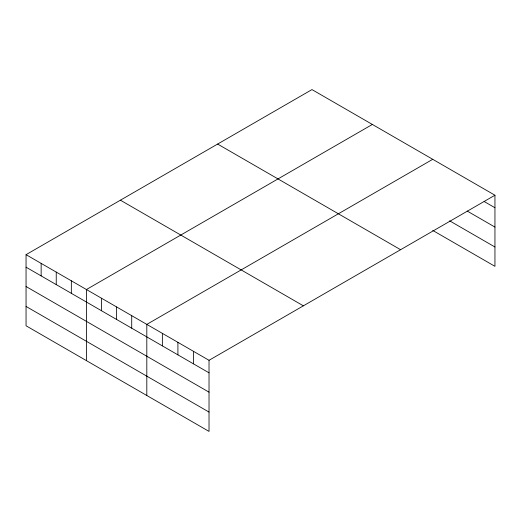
<?xml version="1.0" encoding="UTF-8"?>
<svg xmlns="http://www.w3.org/2000/svg" width="521" height="521" viewBox="0 0 521 521"><rect width="100%" height="100%" fill="white"/><g stroke="black" fill="none" stroke-linecap="round" stroke-linejoin="round"><path stroke-width="0.78" d="M432.736 230.419L494.95 266.335L494.95 195.225L311.975 89.586L26.05 254.665L26.05 325.775L209.025 431.414L209.025 360.304L26.05 254.665M372.359 124.447L86.434 289.526L86.434 360.636M432.736 159.309L146.811 324.388L146.811 395.498M209.025 360.304L494.95 195.225M484.133 201.497L494.95 207.742M467.226 211.07L494.95 227.078M449.643 220.839L494.95 247M217.622 144.063L400.597 249.702M120.403 200.188L303.378 305.827M26.05 267.182L209.025 372.821M26.05 286.517L209.025 392.157M26.05 306.439L209.025 412.078M193.467 351.323L193.467 363.84M177.915 342.349L177.915 354.866M162.363 333.368L162.363 345.885M131.715 315.674L131.715 328.191M116.619 306.96L116.619 319.477M101.523 298.24L101.523 310.763M71.338 280.812L71.338 293.33M56.242 272.099L56.242 284.616M41.146 263.385L41.146 275.902"/></g></svg>
